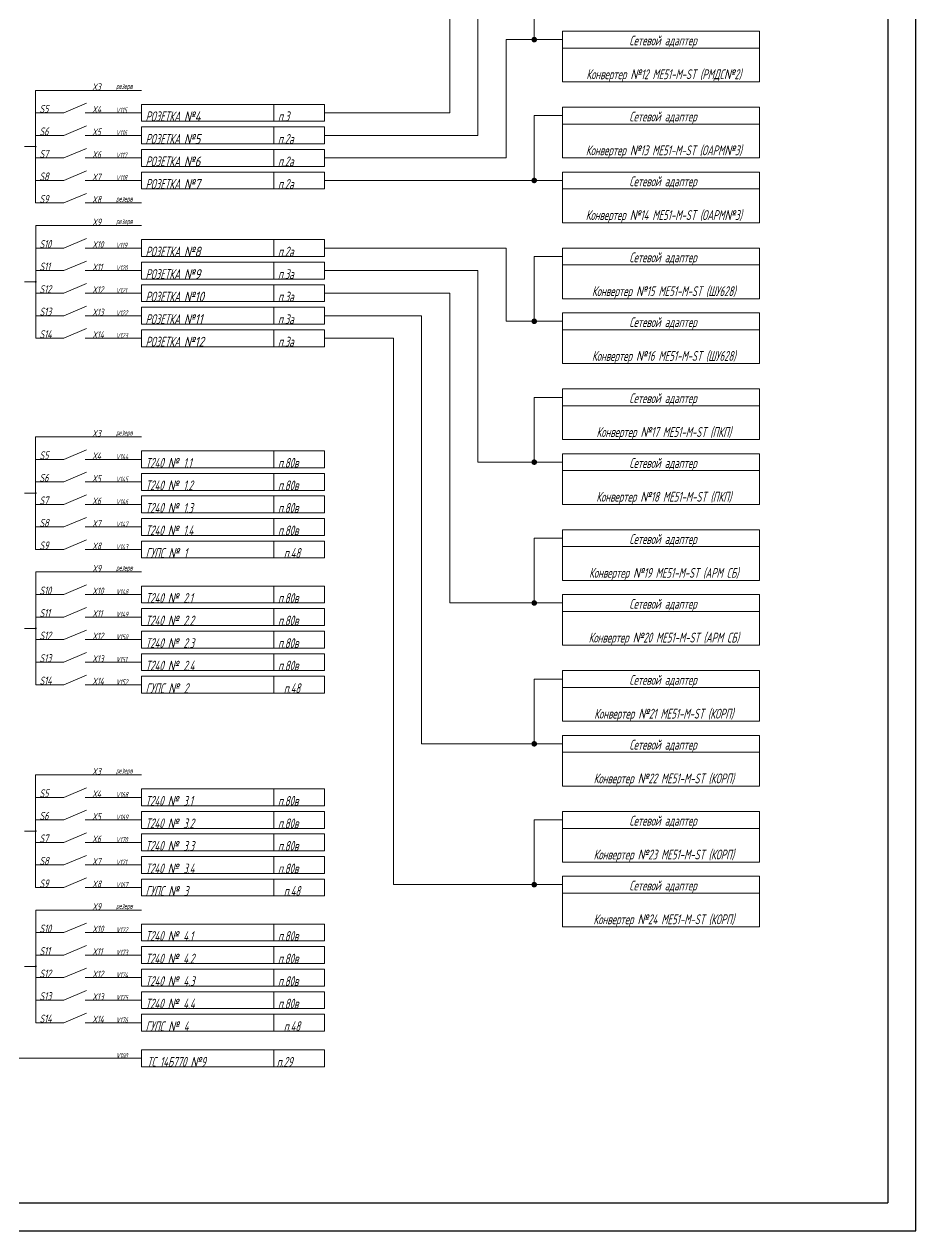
# Paper-space layout 'А2гор' of a CAD drawing. Extents: x 0 to 594, y 0 to 420.
# Drawn here: x 435.2 to 594, y 0 to 214.9 of the extents above; entities that cross this region are included whole.
import ezdxf

# ---------------------------------------------------------------- set-up
doc = ezdxf.new("R2010")
doc.units = 0
doc.header["$LTSCALE"] = 0.3
doc.layers.get('0').update_dxf_attribs({"linetype": 'CONTINUOUS', "lineweight": 15})
doc.layers.add('Format', color=7, linetype='CONTINUOUS', lineweight=30)
doc.styles.get("Standard").update_dxf_attribs({"font": 'isocpeur.ttf', "width": 0.8, "oblique": 15})

psp = doc.layouts.new('А2гор')

# ---------------------------------------------------------------- hatches: boundary and pattern name
h = psp.add_hatch(color=256)
edge = h.paths.add_edge_path()
edge.add_arc((526.04, 212.13), 0.502, 0, 360)
h = psp.add_hatch(color=256)
edge = h.paths.add_edge_path()
edge.add_arc((437.26, 193.07), 0.0803, 0, 360)
h = psp.add_hatch(color=256)
edge = h.paths.add_edge_path()
edge.add_arc((526.04, 187.05), 0.502, 0, 360)
h = psp.add_hatch(color=256)
edge = h.paths.add_edge_path()
edge.add_arc((437.27, 168.99), 0.0803, 0, 360)
h = psp.add_hatch(color=256)
edge = h.paths.add_edge_path()
edge.add_arc((526.04, 161.97), 0.502, 0, 360)
h = psp.add_hatch(color=256)
edge = h.paths.add_edge_path()
edge.add_arc((526.04, 136.89), 0.502, 0, 360)
h = psp.add_hatch(color=256)
edge = h.paths.add_edge_path()
edge.add_arc((437.26, 131.37), 0.0803, 0, 360)
h = psp.add_hatch(color=256)
edge = h.paths.add_edge_path()
edge.add_arc((526.04, 111.81), 0.502, 0, 360)
h = psp.add_hatch(color=256)
edge = h.paths.add_edge_path()
edge.add_arc((437.27, 107.29), 0.0803, 0, 360)
h = psp.add_hatch(color=256)
edge = h.paths.add_edge_path()
edge.add_arc((526.04, 86.73), 0.502, 0, 360)
h = psp.add_hatch(color=256)
edge = h.paths.add_edge_path()
edge.add_arc((437.26, 71.18), 0.0803, 0, 360)
h = psp.add_hatch(color=256)
edge = h.paths.add_edge_path()
edge.add_arc((526.04, 61.65), 0.502, 0, 360)
h = psp.add_hatch(color=256)
edge = h.paths.add_edge_path()
edge.add_arc((437.27, 47.1), 0.0803, 0, 360)

# ---------------------------------------------------------------- linework, layer by layer
for p, q in [((510.99, 262.29), (510.99, 199.09)), ((516.01, 237.21), (516.01, 195.07)), ((526.04, 223.67), (526.04, 212.13)), ((526.04, 212.13), (521.02, 212.13)), ((521.02, 212.13), (521.02, 191.06)), ((531.06, 212.13), (526.04, 212.13)), ((437.26, 199.09), (437.26, 203.1)), ((437.26, 203.1), (446.08, 203.1)), ((446.08, 203.1), (451.1, 203.1)), ((451.1, 203.1), (456.12, 203.1)), ((479.68, 200.59), (479.68, 197.58)), ((437.26, 195.07), (437.26, 199.09)), ((437.26, 199.09), (442.28, 199.09)), ((446.08, 199.09), (451.1, 199.09)), ((451.1, 199.09), (456.12, 199.09)), ((488.72, 199.09), (496.24, 199.09)), ((510.99, 199.09), (496.24, 199.09)), ((531.06, 198.59), (526.04, 198.59)), ((526.04, 198.59), (526.04, 187.05)), ((479.68, 196.58), (479.68, 193.57)), ((437.26, 191.06), (437.26, 195.07)), ((437.26, 195.07), (442.28, 195.07)), ((446.08, 195.07), (451.1, 195.07)), ((451.1, 195.07), (456.12, 195.07)), ((488.72, 195.07), (496.24, 195.07)), ((516.01, 195.07), (496.24, 195.07)), ((435.25, 193.07), (437.26, 193.07)), ((479.68, 192.57), (479.68, 189.56)), ((437.26, 187.05), (437.26, 191.06)), ((437.26, 191.06), (442.28, 191.06)), ((446.08, 191.06), (451.1, 191.06)), ((451.1, 191.06), (456.12, 191.06)), ((488.72, 191.06), (496.24, 191.06)), ((521.02, 191.06), (496.24, 191.06)), ((437.26, 187.05), (442.28, 187.05)), ((437.26, 183.04), (437.26, 187.05)), ((446.08, 187.05), (451.1, 187.05)), ((451.1, 187.05), (456.12, 187.05)), ((479.68, 188.55), (479.68, 185.54)), ((488.72, 187.05), (496.24, 187.05)), ((526.04, 187.05), (496.24, 187.05)), ((526.04, 187.05), (516.01, 187.05)), ((531.06, 187.05), (526.04, 187.05)), ((437.26, 183.04), (442.28, 183.04)), ((446.08, 183.04), (451.1, 183.04)), ((451.1, 183.04), (456.12, 183.04)), ((437.27, 175.01), (437.27, 179.02)), ((437.27, 179.02), (446.1, 179.02)), ((446.1, 179.02), (451.11, 179.02)), ((451.1, 179.02), (456.12, 179.02)), ((479.68, 176.51), (479.68, 173.5)), ((437.27, 171), (437.27, 175.01)), ((437.27, 175.01), (442.29, 175.01)), ((446.1, 175.01), (451.11, 175.01)), ((451.1, 175.01), (456.12, 175.01)), ((488.72, 175.01), (496.24, 175.01)), ((496.24, 175.01), (521.02, 175.01)), ((521.02, 175.01), (521.02, 161.97)), ((479.68, 172.5), (479.68, 169.49)), ((531.06, 173.51), (526.04, 173.51)), ((526.04, 173.51), (526.04, 161.97)), ((437.27, 166.98), (437.27, 171)), ((437.27, 171), (442.29, 171)), ((446.1, 171), (451.11, 171)), ((451.1, 171), (456.12, 171)), ((488.72, 171), (496.24, 171)), ((496.24, 171), (516.01, 171)), ((516.01, 171), (516.01, 136.89)), ((435.27, 168.99), (437.27, 168.99)), ((479.68, 168.49), (479.68, 165.48)), ((437.27, 162.97), (437.27, 166.98)), ((437.27, 166.98), (442.29, 166.98)), ((446.1, 166.98), (451.11, 166.98)), ((451.1, 166.98), (456.12, 166.98)), ((488.72, 166.98), (496.24, 166.98)), ((496.24, 166.98), (510.99, 166.98)), ((510.99, 166.98), (510.99, 111.81)), ((479.68, 164.48), (479.68, 161.47)), ((437.27, 162.97), (442.29, 162.97)), ((437.27, 158.96), (437.27, 162.97)), ((446.1, 162.97), (451.11, 162.97)), ((451.1, 162.97), (456.12, 162.97)), ((488.72, 162.97), (496.24, 162.97)), ((505.98, 162.97), (496.24, 162.97)), ((505.98, 86.73), (505.98, 162.97)), ((521.02, 161.97), (526.04, 161.97)), ((531.06, 161.97), (526.04, 161.97)), ((479.68, 160.46), (479.68, 157.45)), ((437.27, 158.96), (442.29, 158.96)), ((446.1, 158.96), (451.11, 158.96)), ((451.1, 158.96), (456.12, 158.96)), ((488.72, 158.96), (496.24, 158.96)), ((500.96, 158.96), (496.24, 158.96)), ((500.96, 61.65), (500.96, 158.96)), ((531.06, 148.43), (526.04, 148.43)), ((526.04, 148.43), (526.04, 136.89)), ((437.26, 137.39), (437.26, 141.4)), ((437.26, 141.4), (446.08, 141.4)), ((446.08, 141.4), (451.1, 141.4)), ((451.1, 141.4), (456.12, 141.4)), ((479.69, 138.89), (479.69, 135.88)), ((437.26, 133.38), (437.26, 137.39)), ((437.26, 137.39), (442.28, 137.39)), ((446.08, 137.39), (451.1, 137.39)), ((451.1, 137.39), (456.12, 137.39)), ((516.01, 136.89), (526.04, 136.89)), ((531.06, 136.89), (526.04, 136.89)), ((437.26, 129.36), (437.26, 133.38)), ((437.26, 133.38), (442.28, 133.38)), ((446.08, 133.38), (451.1, 133.38)), ((451.1, 133.38), (456.12, 133.38)), ((479.69, 134.88), (479.69, 131.87)), ((435.25, 131.37), (437.26, 131.37)), ((437.26, 125.35), (437.26, 129.36)), ((437.26, 129.36), (442.28, 129.36)), ((446.08, 129.36), (451.1, 129.36)), ((451.1, 129.36), (456.12, 129.36)), ((479.69, 130.87), (479.69, 127.86)), ((479.69, 126.86), (479.69, 123.85)), ((437.26, 125.35), (442.28, 125.35)), ((437.26, 121.34), (437.26, 125.35)), ((446.08, 125.35), (451.1, 125.35)), ((451.1, 125.35), (456.12, 125.35)), ((479.69, 122.84), (479.69, 119.83)), ((531.06, 123.35), (526.04, 123.35)), ((526.04, 123.35), (526.04, 111.81)), ((437.26, 121.34), (442.28, 121.34)), ((446.08, 121.34), (451.1, 121.34)), ((451.1, 121.34), (456.12, 121.34)), ((437.27, 113.31), (437.27, 117.33)), ((437.27, 117.33), (446.1, 117.33)), ((446.1, 117.33), (451.11, 117.33)), ((451.11, 117.33), (456.13, 117.33)), ((479.69, 114.82), (479.69, 111.81)), ((437.27, 109.3), (437.27, 113.31)), ((437.27, 113.31), (442.29, 113.31)), ((446.1, 113.31), (451.11, 113.31)), ((451.11, 113.31), (456.13, 113.31)), ((510.99, 111.81), (526.04, 111.81)), ((531.06, 111.81), (526.04, 111.81)), ((479.69, 110.8), (479.69, 107.8)), ((437.27, 105.29), (437.27, 109.3)), ((437.27, 109.3), (442.29, 109.3)), ((446.1, 109.3), (451.11, 109.3)), ((451.11, 109.3), (456.13, 109.3)), ((435.27, 107.29), (437.27, 107.29)), ((479.69, 106.79), (479.69, 103.78)), ((437.27, 101.27), (437.27, 105.29)), ((437.27, 105.29), (442.29, 105.29)), ((446.1, 105.29), (451.11, 105.29)), ((451.11, 105.29), (456.13, 105.29)), ((437.27, 101.27), (442.29, 101.27)), ((437.27, 97.26), (437.27, 101.27)), ((446.1, 101.27), (451.11, 101.27)), ((451.11, 101.27), (456.13, 101.27)), ((479.69, 102.78), (479.69, 99.77)), ((437.27, 97.26), (442.29, 97.26)), ((446.1, 97.26), (451.11, 97.26)), ((451.11, 97.26), (456.13, 97.26)), ((479.69, 98.77), (479.69, 95.76)), ((531.06, 98.27), (526.04, 98.27)), ((526.04, 98.27), (526.04, 86.73)), ((526.04, 86.73), (505.98, 86.73)), ((531.06, 86.73), (526.04, 86.73)), ((437.26, 77.2), (437.26, 81.21)), ((437.26, 81.21), (446.08, 81.21)), ((446.08, 81.21), (451.1, 81.21)), ((451.1, 81.21), (456.12, 81.21)), ((479.68, 78.7), (479.68, 75.69)), ((437.26, 73.18), (437.26, 77.2)), ((437.26, 77.2), (442.28, 77.2)), ((446.08, 77.2), (451.1, 77.2)), ((451.1, 77.2), (456.12, 77.2)), ((437.26, 69.17), (437.26, 73.18)), ((437.26, 73.18), (442.28, 73.18)), ((446.08, 73.18), (451.1, 73.18)), ((451.1, 73.18), (456.12, 73.18)), ((479.68, 74.69), (479.68, 71.68)), ((531.06, 73.19), (526.04, 73.19)), ((526.04, 73.19), (526.04, 61.65)), ((435.25, 71.18), (437.26, 71.18)), ((437.26, 65.16), (437.26, 69.17)), ((437.26, 69.17), (442.28, 69.17)), ((446.08, 69.17), (451.1, 69.17)), ((451.1, 69.17), (456.12, 69.17)), ((479.68, 70.68), (479.68, 67.67)), ((479.68, 66.66), (479.68, 63.65)), ((437.26, 65.16), (442.28, 65.16)), ((437.26, 61.15), (437.26, 65.16)), ((446.08, 65.16), (451.1, 65.16)), ((451.1, 65.16), (456.12, 65.16)), ((479.68, 62.65), (479.68, 59.64)), ((437.26, 61.15), (442.28, 61.15)), ((446.08, 61.15), (451.1, 61.15)), ((451.1, 61.15), (456.12, 61.15)), ((500.96, 61.65), (526.04, 61.65)), ((531.06, 61.65), (526.04, 61.65)), ((437.27, 53.12), (437.27, 57.13)), ((437.27, 57.13), (446.1, 57.13)), ((446.1, 57.13), (451.11, 57.13)), ((451.11, 57.13), (456.13, 57.13)), ((479.68, 54.63), (479.68, 51.62)), ((437.27, 49.11), (437.27, 53.12)), ((437.27, 53.12), (442.29, 53.12)), ((446.1, 53.12), (451.11, 53.12)), ((451.11, 53.12), (456.13, 53.12)), ((479.68, 50.61), (479.68, 47.6)), ((437.27, 45.1), (437.27, 49.11)), ((437.27, 49.11), (442.29, 49.11)), ((446.1, 49.11), (451.11, 49.11)), ((451.11, 49.11), (456.13, 49.11)), ((435.27, 47.1), (437.27, 47.1)), ((479.68, 46.6), (479.68, 43.59)), ((437.27, 41.08), (437.27, 45.1)), ((437.27, 45.1), (442.29, 45.1)), ((446.1, 45.1), (451.11, 45.1)), ((451.11, 45.1), (456.13, 45.1)), ((437.27, 41.08), (442.29, 41.08)), ((437.27, 37.07), (437.27, 41.08)), ((446.1, 41.08), (451.11, 41.08)), ((451.11, 41.08), (456.13, 41.08)), ((479.68, 42.59), (479.68, 39.58)), ((437.27, 37.07), (442.29, 37.07)), ((446.1, 37.07), (451.11, 37.07)), ((451.11, 37.07), (456.13, 37.07)), ((479.68, 38.57), (479.68, 35.56)), ((451.11, 30.73), (395.25, 30.73)), ((451.11, 30.73), (456.1, 30.73)), ((479.68, 32.23), (479.68, 29.22))]:
    psp.add_line(p, q)
at = {"lineweight": 15}
for p, q in [((442.28, 199.09), (446.29, 200.79)), ((442.28, 195.07), (446.29, 196.78)), ((442.28, 191.06), (446.29, 192.76)), ((442.28, 187.05), (446.29, 188.75)), ((442.28, 183.04), (446.29, 184.74)), ((442.29, 175.01), (446.3, 176.71)), ((442.29, 171), (446.3, 172.7)), ((442.29, 166.98), (446.3, 168.69)), ((442.29, 162.97), (446.3, 164.68)), ((442.29, 158.96), (446.3, 160.66)), ((442.28, 137.39), (446.29, 139.09)), ((442.28, 133.38), (446.29, 135.08)), ((442.28, 129.36), (446.29, 131.07)), ((442.28, 125.35), (446.29, 127.06)), ((442.28, 121.34), (446.29, 123.04)), ((442.29, 113.31), (446.3, 115.02)), ((442.29, 109.3), (446.3, 111)), ((442.29, 105.29), (446.3, 106.99)), ((442.29, 101.27), (446.3, 102.98)), ((442.29, 97.26), (446.3, 98.97)), ((442.28, 77.2), (446.29, 78.9)), ((442.28, 73.18), (446.29, 74.89)), ((442.28, 69.17), (446.29, 70.88)), ((442.28, 65.16), (446.29, 66.86)), ((442.28, 61.15), (446.29, 62.85)), ((442.29, 53.12), (446.3, 54.82)), ((442.29, 49.11), (446.3, 50.81)), ((442.29, 45.1), (446.3, 46.8)), ((442.29, 41.08), (446.3, 42.79)), ((442.29, 37.07), (446.3, 38.77))]:
    psp.add_line(p, q, dxfattribs=at)
for points in [[(531.06, 210.62), (566.17, 210.62), (566.17, 213.63), (531.06, 213.63)], [(531.06, 204.61), (566.17, 204.61), (566.17, 210.62), (531.06, 210.62)], [(456.1, 197.58), (488.71, 197.58), (488.71, 200.59), (456.1, 200.59)], [(531.06, 197.08), (566.17, 197.08), (566.17, 200.09), (531.06, 200.09)], [(456.1, 193.57), (488.71, 193.57), (488.71, 196.58), (456.1, 196.58)], [(531.06, 191.06), (566.17, 191.06), (566.17, 197.08), (531.06, 197.08)], [(456.1, 189.56), (488.71, 189.56), (488.71, 192.57), (456.1, 192.57)], [(456.1, 185.54), (488.71, 185.54), (488.71, 188.55), (456.1, 188.55)], [(531.06, 185.54), (566.17, 185.54), (566.17, 188.55), (531.06, 188.55)], [(531.06, 179.53), (566.17, 179.53), (566.17, 185.54), (531.06, 185.54)], [(456.1, 173.5), (488.71, 173.5), (488.71, 176.51), (456.1, 176.51)], [(531.06, 172), (566.17, 172), (566.17, 175.01), (531.06, 175.01)], [(456.1, 169.49), (488.71, 169.49), (488.71, 172.5), (456.1, 172.5)], [(531.06, 165.98), (566.17, 165.98), (566.17, 172), (531.06, 172)], [(456.1, 165.48), (488.71, 165.48), (488.71, 168.49), (456.1, 168.49)], [(456.1, 161.47), (488.71, 161.47), (488.71, 164.48), (456.1, 164.48)], [(531.06, 160.46), (566.17, 160.46), (566.17, 163.47), (531.06, 163.47)], [(456.1, 157.45), (488.71, 157.45), (488.71, 160.46), (456.1, 160.46)], [(531.06, 154.45), (566.17, 154.45), (566.17, 160.46), (531.06, 160.46)], [(531.06, 146.92), (566.17, 146.92), (566.17, 149.93), (531.06, 149.93)], [(531.06, 140.9), (566.17, 140.9), (566.17, 146.92), (531.06, 146.92)], [(456.12, 135.88), (488.72, 135.88), (488.72, 138.89), (456.12, 138.89)], [(531.06, 135.38), (566.17, 135.38), (566.17, 138.39), (531.06, 138.39)], [(531.06, 129.37), (566.17, 129.37), (566.17, 135.38), (531.06, 135.38)], [(456.12, 131.87), (488.72, 131.87), (488.72, 134.88), (456.12, 134.88)], [(456.12, 127.86), (488.72, 127.86), (488.72, 130.87), (456.12, 130.87)], [(456.12, 123.85), (488.72, 123.85), (488.72, 126.86), (456.12, 126.86)], [(531.06, 121.84), (566.17, 121.84), (566.17, 124.85), (531.06, 124.85)], [(456.12, 119.83), (488.72, 119.83), (488.72, 122.84), (456.12, 122.84)], [(531.06, 115.82), (566.17, 115.82), (566.17, 121.84), (531.06, 121.84)], [(456.12, 111.81), (488.72, 111.81), (488.72, 114.82), (456.12, 114.82)], [(531.06, 110.3), (566.17, 110.3), (566.17, 113.31), (531.06, 113.31)], [(456.12, 107.8), (488.72, 107.8), (488.72, 110.8), (456.12, 110.8)], [(531.06, 104.29), (566.17, 104.29), (566.17, 110.3), (531.06, 110.3)], [(456.12, 103.78), (488.72, 103.78), (488.72, 106.79), (456.12, 106.79)], [(456.12, 99.77), (488.72, 99.77), (488.72, 102.78), (456.12, 102.78)], [(531.06, 96.76), (566.17, 96.76), (566.17, 99.77), (531.06, 99.77)], [(456.12, 95.76), (488.72, 95.76), (488.72, 98.77), (456.12, 98.77)], [(531.06, 90.74), (566.17, 90.74), (566.17, 96.76), (531.06, 96.76)], [(531.06, 85.22), (566.17, 85.22), (566.17, 88.23), (531.06, 88.23)], [(531.06, 79.21), (566.17, 79.21), (566.17, 85.22), (531.06, 85.22)], [(456.1, 75.69), (488.71, 75.69), (488.71, 78.7), (456.1, 78.7)], [(456.1, 71.68), (488.71, 71.68), (488.71, 74.69), (456.1, 74.69)], [(531.06, 71.68), (566.17, 71.68), (566.17, 74.69), (531.06, 74.69)], [(531.06, 65.66), (566.17, 65.66), (566.17, 71.68), (531.06, 71.68)], [(456.1, 67.67), (488.71, 67.67), (488.71, 70.68), (456.1, 70.68)], [(456.1, 63.65), (488.71, 63.65), (488.71, 66.66), (456.1, 66.66)], [(456.1, 59.64), (488.71, 59.64), (488.71, 62.65), (456.1, 62.65)], [(531.06, 60.14), (566.17, 60.14), (566.17, 63.15), (531.06, 63.15)], [(531.06, 54.13), (566.17, 54.13), (566.17, 60.14), (531.06, 60.14)], [(456.1, 51.62), (488.71, 51.62), (488.71, 54.63), (456.1, 54.63)], [(456.1, 47.6), (488.71, 47.6), (488.71, 50.61), (456.1, 50.61)], [(456.1, 43.59), (488.71, 43.59), (488.71, 46.6), (456.1, 46.6)], [(456.1, 39.58), (488.71, 39.58), (488.71, 42.59), (456.1, 42.59)], [(456.1, 35.56), (488.71, 35.56), (488.71, 38.57), (456.1, 38.57)], [(456.1, 29.22), (488.71, 29.22), (488.71, 32.23), (456.1, 32.23)]]:
    psp.add_lwpolyline(points, close=True)
for centre in [(437.26, 193.07), (437.27, 168.99), (437.26, 131.37), (437.27, 107.29), (437.26, 71.18), (437.27, 47.1)]:
    psp.add_circle(centre, 0.0803)
at = {"layer": 'Format'}
for p, q in [((594, 0), (594, 420)), ((589, 415), (589, 5)), ((20, 5), (589, 5)), ((0, 0), (594, 0))]:
    psp.add_line(p, q, dxfattribs=at)

# ---------------------------------------------------------------- texts
for s, insert, char_height, width, attachment_point in [('{\\fGOST|b0|i0|c204|p34; Сетевой адаптер}', (548.61, 210.62), 1.7556, 35.112, 8), ('\\pl1.0032;{\\fGOST|b0|i0|c204|p34;Конвертер }№{\\fGOST|b0|i0|c204|p34;12 ME51-M-ST (РМДС}№{\\fGOST|b0|i0|c204|p34;2)}', (548.61, 204.61), 1.7556, 35.112, 8), ('{\\fGOST|b0|i0|c204|p34; \\fGOST|b0|i0|c0|p34; X\\fGOST|b0|i0|c204|p34;3}', (446.08, 203.1), 1.235, 16.3412, 7), ('{\\fGOST|b0|i0|c204|p34; резерв}', (451.1, 203.1), 0.95, 16.3412, 7), ('{\\fGOST|b0|i0|c204|p34; \\fGOST|b0|i0|c0|p34;S\\fGOST|b0|i0|c204|p34;5}', (437.26, 199.09), 1.425, 16.3412, 7), ('{\\fGOST|b0|i0|c204|p34; \\fGOST|b0|i0|c0|p34; X\\fGOST|b0|i0|c204|p34;4}', (446.08, 199.09), 1.235, 16.3412, 7), ('{\\fGOST|b0|i0|c204|p34; \\fGOST|b0|i0|c0|p34;V\\fGOST|b0|i0|c204|p34;115}', (451.1, 199.09), 0.95, 16.3412, 7), ('{\\fGOST|b0|i0|c204|p34; РОЗЕТКА }№4', (456.1, 197.58), 1.7556, 26.598, 7), ('{\\fGOST|b0|i0|c204|p34; п.3}', (479.68, 197.58), 1.7556, 32.604, 7), ('{\\fGOST|b0|i0|c204|p34; Сетевой адаптер}', (548.61, 197.08), 1.7556, 35.112, 8), ('{\\fGOST|b0|i0|c204|p34; \\fGOST|b0|i0|c0|p34;S\\fGOST|b0|i0|c204|p34;6}', (437.26, 195.07), 1.425, 16.3412, 7), ('{\\fGOST|b0|i0|c204|p34; \\fGOST|b0|i0|c0|p34; X\\fGOST|b0|i0|c204|p34;5}', (446.08, 195.07), 1.235, 16.3412, 7), ('{\\fGOST|b0|i0|c204|p34; \\fGOST|b0|i0|c0|p34;V\\fGOST|b0|i0|c204|p34;116}', (451.1, 195.07), 0.95, 16.3412, 7), ('{\\fGOST|b0|i0|c204|p34; РОЗЕТКА }№5', (456.1, 193.57), 1.7556, 26.598, 7), ('{\\fGOST|b0|i0|c204|p34; п.2а}', (479.68, 193.57), 1.7556, 32.604, 7), ('\\pl1.0032;{\\fGOST|b0|i0|c204|p34;Конвертер }№{\\fGOST|b0|i0|c204|p34;13 ME51-M-ST (ОАРМ}№{\\fGOST|b0|i0|c204|p34;3)}', (548.61, 191.06), 1.7556, 35.112, 8), ('{\\fGOST|b0|i0|c204|p34; \\fGOST|b0|i0|c0|p34;S\\fGOST|b0|i0|c204|p34;7}', (437.26, 191.06), 1.425, 16.3412, 7), ('{\\fGOST|b0|i0|c204|p34; \\fGOST|b0|i0|c0|p34; X\\fGOST|b0|i0|c204|p34;6}', (446.08, 191.06), 1.235, 16.3412, 7), ('{\\fGOST|b0|i0|c204|p34; \\fGOST|b0|i0|c0|p34;V\\fGOST|b0|i0|c204|p34;117}', (451.1, 191.06), 0.95, 16.3412, 7), ('{\\fGOST|b0|i0|c204|p34; РОЗЕТКА }№6', (456.1, 189.56), 1.7556, 26.598, 7), ('{\\fGOST|b0|i0|c204|p34; п.2а}', (479.68, 189.56), 1.7556, 32.604, 7), ('{\\fGOST|b0|i0|c204|p34; \\fGOST|b0|i0|c0|p34;S\\fGOST|b0|i0|c204|p34;8}', (437.26, 187.05), 1.425, 16.3412, 7), ('{\\fGOST|b0|i0|c204|p34; \\fGOST|b0|i0|c0|p34; X\\fGOST|b0|i0|c204|p34;7}', (446.08, 187.05), 1.235, 16.3412, 7), ('{\\fGOST|b0|i0|c204|p34; \\fGOST|b0|i0|c0|p34;V\\fGOST|b0|i0|c204|p34;118}', (451.1, 187.05), 0.95, 16.3412, 7), ('{\\fGOST|b0|i0|c204|p34; РОЗЕТКА }№7', (456.1, 185.54), 1.7556, 26.598, 7), ('{\\fGOST|b0|i0|c204|p34; п.2а}', (479.68, 185.54), 1.7556, 32.604, 7), ('{\\fGOST|b0|i0|c204|p34; Сетевой адаптер}', (548.61, 185.54), 1.7556, 35.112, 8), ('{\\fGOST|b0|i0|c204|p34; \\fGOST|b0|i0|c0|p34;S\\fGOST|b0|i0|c204|p34;9}', (437.26, 183.04), 1.425, 16.3412, 7), ('{\\fGOST|b0|i0|c204|p34; \\fGOST|b0|i0|c0|p34; X\\fGOST|b0|i0|c204|p34;8}', (446.08, 183.04), 1.235, 16.3412, 7), ('{\\fGOST|b0|i0|c204|p34; резерв}', (451.1, 183.04), 0.95, 16.3412, 7), ('\\pl1.0032;{\\fGOST|b0|i0|c204|p34;Конвертер }№{\\fGOST|b0|i0|c204|p34;14 ME51-M-ST (ОАРМ}№{\\fGOST|b0|i0|c204|p34;3)}', (548.61, 179.53), 1.7556, 35.112, 8), ('{\\fGOST|b0|i0|c204|p34; \\fGOST|b0|i0|c0|p34; X\\fGOST|b0|i0|c204|p34;9}', (446.1, 179.02), 1.235, 16.3412, 7), ('{\\fGOST|b0|i0|c204|p34; резерв}', (451.1, 179.02), 0.95, 16.3412, 7), ('{\\fGOST|b0|i0|c204|p34; \\fGOST|b0|i0|c0|p34;S\\fGOST|b0|i0|c204|p34;10}', (437.27, 175.01), 1.425, 16.3412, 7), ('{\\fGOST|b0|i0|c204|p34; \\fGOST|b0|i0|c0|p34; X\\fGOST|b0|i0|c204|p34;10}', (446.1, 175.01), 1.235, 16.3412, 7), ('{\\fGOST|b0|i0|c204|p34; \\fGOST|b0|i0|c0|p34;V\\fGOST|b0|i0|c204|p34;119}', (451.1, 175.01), 0.95, 16.3412, 7), ('{\\fGOST|b0|i0|c204|p34; РОЗЕТКА }№8', (456.1, 173.5), 1.7556, 26.598, 7), ('{\\fGOST|b0|i0|c204|p34; п.2а}', (479.68, 173.5), 1.7556, 32.604, 7), ('{\\fGOST|b0|i0|c204|p34; Сетевой адаптер}', (548.61, 172), 1.7556, 35.112, 8), ('{\\fGOST|b0|i0|c204|p34; \\fGOST|b0|i0|c0|p34;S\\fGOST|b0|i0|c204|p34;11}', (437.27, 171), 1.425, 16.3412, 7), ('{\\fGOST|b0|i0|c204|p34; \\fGOST|b0|i0|c0|p34; X\\fGOST|b0|i0|c204|p34;11}', (446.1, 171), 1.235, 16.3412, 7), ('{\\fGOST|b0|i0|c204|p34; \\fGOST|b0|i0|c0|p34;V\\fGOST|b0|i0|c204|p34;120}', (451.1, 171), 0.95, 16.3412, 7), ('{\\fGOST|b0|i0|c204|p34; РОЗЕТКА }№9', (456.1, 169.49), 1.7556, 26.598, 7), ('{\\fGOST|b0|i0|c204|p34; п.3а}', (479.68, 169.49), 1.7556, 32.604, 7), ('{\\fGOST|b0|i0|c204|p34; \\fGOST|b0|i0|c0|p34;S\\fGOST|b0|i0|c204|p34;12}', (437.27, 166.98), 1.425, 16.3412, 7), ('{\\fGOST|b0|i0|c204|p34; \\fGOST|b0|i0|c0|p34; X\\fGOST|b0|i0|c204|p34;12}', (446.1, 166.98), 1.235, 16.3412, 7), ('{\\fGOST|b0|i0|c204|p34; \\fGOST|b0|i0|c0|p34;V\\fGOST|b0|i0|c204|p34;121}', (451.1, 166.98), 0.95, 16.3412, 7), ('\\pl1.0032;{\\fGOST|b0|i0|c204|p34;Конвертер }№{\\fGOST|b0|i0|c204|p34;15 ME51-M-ST (ШУ628)}', (548.61, 165.98), 1.7556, 35.112, 8), ('{\\fGOST|b0|i0|c204|p34; РОЗЕТКА }№10', (456.1, 165.48), 1.7556, 26.598, 7), ('{\\fGOST|b0|i0|c204|p34; п.3а}', (479.68, 165.48), 1.7556, 32.604, 7), ('{\\fGOST|b0|i0|c204|p34; \\fGOST|b0|i0|c0|p34;S\\fGOST|b0|i0|c204|p34;13}', (437.27, 162.97), 1.425, 16.3412, 7), ('{\\fGOST|b0|i0|c204|p34; \\fGOST|b0|i0|c0|p34; X\\fGOST|b0|i0|c204|p34;13}', (446.1, 162.97), 1.235, 16.3412, 7), ('{\\fGOST|b0|i0|c204|p34; \\fGOST|b0|i0|c0|p34;V\\fGOST|b0|i0|c204|p34;122}', (451.1, 162.97), 0.95, 16.3412, 7), ('{\\fGOST|b0|i0|c204|p34; РОЗЕТКА }№11', (456.1, 161.47), 1.7556, 26.598, 7), ('{\\fGOST|b0|i0|c204|p34; п.3а}', (479.68, 161.47), 1.7556, 32.604, 7), ('{\\fGOST|b0|i0|c204|p34; Сетевой адаптер}', (548.61, 160.46), 1.7556, 35.112, 8), ('{\\fGOST|b0|i0|c204|p34; \\fGOST|b0|i0|c0|p34;S\\fGOST|b0|i0|c204|p34;14}', (437.27, 158.96), 1.425, 16.3412, 7), ('{\\fGOST|b0|i0|c204|p34; \\fGOST|b0|i0|c0|p34; X\\fGOST|b0|i0|c204|p34;14}', (446.1, 158.96), 1.235, 16.3412, 7), ('{\\fGOST|b0|i0|c204|p34; \\fGOST|b0|i0|c0|p34;V\\fGOST|b0|i0|c204|p34;123}', (451.1, 158.96), 0.95, 16.3412, 7), ('{\\fGOST|b0|i0|c204|p34; РОЗЕТКА }№12', (456.1, 157.45), 1.7556, 26.598, 7), ('{\\fGOST|b0|i0|c204|p34; п.3а}', (479.68, 157.45), 1.7556, 32.604, 7), ('\\pl1.0032;{\\fGOST|b0|i0|c204|p34;Конвертер }№{\\fGOST|b0|i0|c204|p34;16 ME51-M-ST (ШУ628)}', (548.61, 154.45), 1.7556, 35.112, 8), ('{\\fGOST|b0|i0|c204|p34; Сетевой адаптер}', (548.61, 146.92), 1.7556, 35.112, 8), ('{\\fGOST|b0|i0|c204|p34; \\fGOST|b0|i0|c0|p34; X\\fGOST|b0|i0|c204|p34;3}', (446.08, 141.4), 1.235, 16.3412, 7), ('{\\fGOST|b0|i0|c204|p34; резерв}', (451.1, 141.4), 0.95, 16.3412, 7), ('\\pl1.0032;{\\fGOST|b0|i0|c204|p34;Конвертер }№{\\fGOST|b0|i0|c204|p34;17 ME51-M-ST (ПКП)}', (548.61, 140.9), 1.7556, 35.112, 8), ('{\\fGOST|b0|i0|c204|p34; \\fGOST|b0|i0|c0|p34;S\\fGOST|b0|i0|c204|p34;5}', (437.26, 137.39), 1.425, 16.3412, 7), ('{\\fGOST|b0|i0|c204|p34; \\fGOST|b0|i0|c0|p34; X\\fGOST|b0|i0|c204|p34;4}', (446.08, 137.39), 1.235, 16.3412, 7), ('{\\fGOST|b0|i0|c204|p34; \\fGOST|b0|i0|c0|p34;V1\\fGOST|b0|i0|c204|p34;44}', (451.1, 137.39), 0.95, 16.3412, 7), ('{\\fGOST|b0|i0|c204|p34; Т240 }№ {\\fGOST|b0|i0|c204|p34;1.1}', (456.12, 135.88), 1.7556, 16.3412, 7), ('{\\fGOST|b0|i0|c204|p34; п.80в}', (479.69, 135.88), 1.7556, 32.604, 7), ('{\\fGOST|b0|i0|c204|p34; Сетевой адаптер}', (548.61, 135.38), 1.7556, 35.112, 8), ('{\\fGOST|b0|i0|c204|p34; \\fGOST|b0|i0|c0|p34;S\\fGOST|b0|i0|c204|p34;6}', (437.26, 133.38), 1.425, 16.3412, 7), ('{\\fGOST|b0|i0|c204|p34; \\fGOST|b0|i0|c0|p34; X\\fGOST|b0|i0|c204|p34;5}', (446.08, 133.38), 1.235, 16.3412, 7), ('{\\fGOST|b0|i0|c204|p34; \\fGOST|b0|i0|c0|p34;V1\\fGOST|b0|i0|c204|p34;45}', (451.1, 133.38), 0.95, 16.3412, 7), ('{\\fGOST|b0|i0|c204|p34; Т240 }№ {\\fGOST|b0|i0|c204|p34;1.2}', (456.12, 131.87), 1.7556, 16.3412, 7), ('{\\fGOST|b0|i0|c204|p34; п.80в}', (479.69, 131.87), 1.7556, 32.604, 7), ('\\pl1.0032;{\\fGOST|b0|i0|c204|p34;Конвертер }№{\\fGOST|b0|i0|c204|p34;18 ME51-M-ST (ПКП)}', (548.61, 129.37), 1.7556, 35.112, 8), ('{\\fGOST|b0|i0|c204|p34; \\fGOST|b0|i0|c0|p34;S\\fGOST|b0|i0|c204|p34;7}', (437.26, 129.36), 1.425, 16.3412, 7), ('{\\fGOST|b0|i0|c204|p34; \\fGOST|b0|i0|c0|p34; X\\fGOST|b0|i0|c204|p34;6}', (446.08, 129.36), 1.235, 16.3412, 7), ('{\\fGOST|b0|i0|c204|p34; \\fGOST|b0|i0|c0|p34;V1\\fGOST|b0|i0|c204|p34;46}', (451.1, 129.36), 0.95, 16.3412, 7), ('{\\fGOST|b0|i0|c204|p34; Т240 }№ {\\fGOST|b0|i0|c204|p34;1.3}', (456.12, 127.86), 1.7556, 16.3412, 7), ('{\\fGOST|b0|i0|c204|p34; п.80в}', (479.69, 127.86), 1.7556, 32.604, 7), ('{\\fGOST|b0|i0|c204|p34; \\fGOST|b0|i0|c0|p34;S\\fGOST|b0|i0|c204|p34;8}', (437.26, 125.35), 1.425, 16.3412, 7), ('{\\fGOST|b0|i0|c204|p34; \\fGOST|b0|i0|c0|p34; X\\fGOST|b0|i0|c204|p34;7}', (446.08, 125.35), 1.235, 16.3412, 7), ('{\\fGOST|b0|i0|c204|p34; \\fGOST|b0|i0|c0|p34;V1\\fGOST|b0|i0|c204|p34;47}', (451.1, 125.35), 0.95, 16.3412, 7), ('{\\fGOST|b0|i0|c204|p34; Т240 }№ {\\fGOST|b0|i0|c204|p34;1.4}', (456.12, 123.85), 1.7556, 16.3412, 7), ('{\\fGOST|b0|i0|c204|p34; п.80в}', (479.69, 123.85), 1.7556, 32.604, 7), ('{\\fGOST|b0|i0|c204|p34; \\fGOST|b0|i0|c0|p34;S\\fGOST|b0|i0|c204|p34;9}', (437.26, 121.34), 1.425, 16.3412, 7), ('{\\fGOST|b0|i0|c204|p34; \\fGOST|b0|i0|c0|p34; X\\fGOST|b0|i0|c204|p34;8}', (446.08, 121.34), 1.235, 16.3412, 7), ('{\\fGOST|b0|i0|c204|p34; Сетевой адаптер}', (548.61, 121.84), 1.7556, 35.112, 8), ('{\\fGOST|b0|i0|c204|p34; \\fGOST|b0|i0|c0|p34;V1\\fGOST|b0|i0|c204|p34;43}', (451.1, 121.34), 0.95, 16.3412, 7), ('{\\fGOST|b0|i0|c204|p34; ГУПС }№ {\\fGOST|b0|i0|c204|p34;1}', (456.12, 119.83), 1.7556, 16.3412, 7), ('\\pl1.7556,t1.7556;{\\fGOST|b0|i0|c204|p34;п.48}', (479.69, 119.83), 1.7556, 16.3412, 7), ('{\\fGOST|b0|i0|c204|p34; \\fGOST|b0|i0|c0|p34; X\\fGOST|b0|i0|c204|p34;9}', (446.1, 117.33), 1.235, 16.3412, 7), ('{\\fGOST|b0|i0|c204|p34; резерв}', (451.11, 117.33), 0.95, 16.3412, 7), ('\\pl1.0032;{\\fGOST|b0|i0|c204|p34;Конвертер }№{\\fGOST|b0|i0|c204|p34;19 ME51-M-ST (АРМ СБ)}', (548.61, 115.82), 1.7556, 35.112, 8), ('{\\fGOST|b0|i0|c204|p34; \\fGOST|b0|i0|c0|p34;S\\fGOST|b0|i0|c204|p34;10}', (437.27, 113.31), 1.425, 16.3412, 7), ('{\\fGOST|b0|i0|c204|p34; \\fGOST|b0|i0|c0|p34; X\\fGOST|b0|i0|c204|p34;10}', (446.1, 113.31), 1.235, 16.3412, 7), ('{\\fGOST|b0|i0|c204|p34; \\fGOST|b0|i0|c0|p34;V1\\fGOST|b0|i0|c204|p34;48}', (451.11, 113.31), 0.95, 16.3412, 7), ('{\\fGOST|b0|i0|c204|p34; Т240 }№ {\\fGOST|b0|i0|c204|p34;2.1}', (456.12, 111.81), 1.7556, 16.3412, 7), ('{\\fGOST|b0|i0|c204|p34; п.80в}', (479.69, 111.81), 1.7556, 32.604, 7), ('{\\fGOST|b0|i0|c204|p34; Сетевой адаптер}', (548.61, 110.3), 1.7556, 35.112, 8), ('{\\fGOST|b0|i0|c204|p34; \\fGOST|b0|i0|c0|p34;S\\fGOST|b0|i0|c204|p34;11}', (437.27, 109.3), 1.425, 16.3412, 7), ('{\\fGOST|b0|i0|c204|p34; \\fGOST|b0|i0|c0|p34; X\\fGOST|b0|i0|c204|p34;11}', (446.1, 109.3), 1.235, 16.3412, 7), ('{\\fGOST|b0|i0|c204|p34; \\fGOST|b0|i0|c0|p34;V1\\fGOST|b0|i0|c204|p34;49}', (451.11, 109.3), 0.95, 16.3412, 7), ('{\\fGOST|b0|i0|c204|p34; Т240 }№ {\\fGOST|b0|i0|c204|p34;2.2}', (456.12, 107.8), 1.7556, 23.5752, 7), ('{\\fGOST|b0|i0|c204|p34; п.80в}', (479.69, 107.8), 1.7556, 32.604, 7), ('{\\fGOST|b0|i0|c204|p34; \\fGOST|b0|i0|c0|p34;S\\fGOST|b0|i0|c204|p34;12}', (437.27, 105.29), 1.425, 16.3412, 7), ('{\\fGOST|b0|i0|c204|p34; \\fGOST|b0|i0|c0|p34; X\\fGOST|b0|i0|c204|p34;12}', (446.1, 105.29), 1.235, 16.3412, 7), ('{\\fGOST|b0|i0|c204|p34; \\fGOST|b0|i0|c0|p34;V1\\fGOST|b0|i0|c204|p34;50}', (451.11, 105.29), 0.95, 16.3412, 7), ('{\\fGOST|b0|i0|c204|p34; Т240 }№ {\\fGOST|b0|i0|c204|p34;2.3}', (456.12, 103.78), 1.7556, 23.5752, 7), ('{\\fGOST|b0|i0|c204|p34; п.80в}', (479.69, 103.78), 1.7556, 32.604, 7), ('\\pl1.0032;{\\fGOST|b0|i0|c204|p34;Конвертер }№{\\fGOST|b0|i0|c204|p34;20 ME51-M-ST (АРМ СБ)}', (548.61, 104.29), 1.7556, 35.112, 8), ('{\\fGOST|b0|i0|c204|p34; \\fGOST|b0|i0|c0|p34;S\\fGOST|b0|i0|c204|p34;13}', (437.27, 101.27), 1.425, 16.3412, 7), ('{\\fGOST|b0|i0|c204|p34; \\fGOST|b0|i0|c0|p34; X\\fGOST|b0|i0|c204|p34;13}', (446.1, 101.27), 1.235, 16.3412, 7), ('{\\fGOST|b0|i0|c204|p34; \\fGOST|b0|i0|c0|p34;V1\\fGOST|b0|i0|c204|p34;51}', (451.11, 101.27), 0.95, 16.3412, 7), ('{\\fGOST|b0|i0|c204|p34; Т240 }№ {\\fGOST|b0|i0|c204|p34;2.4}', (456.12, 99.77), 1.7556, 24.1668, 7), ('{\\fGOST|b0|i0|c204|p34; п.80в}', (479.69, 99.77), 1.7556, 32.604, 7), ('{\\fGOST|b0|i0|c204|p34; Сетевой адаптер}', (548.61, 96.76), 1.7556, 35.112, 8), ('{\\fGOST|b0|i0|c204|p34; \\fGOST|b0|i0|c0|p34;S\\fGOST|b0|i0|c204|p34;14}', (437.27, 97.26), 1.425, 16.3412, 7), ('{\\fGOST|b0|i0|c204|p34; \\fGOST|b0|i0|c0|p34; X\\fGOST|b0|i0|c204|p34;14}', (446.1, 97.26), 1.235, 16.3412, 7), ('{\\fGOST|b0|i0|c204|p34; \\fGOST|b0|i0|c0|p34;V1\\fGOST|b0|i0|c204|p34;52}', (451.11, 97.26), 0.95, 16.3412, 7), ('{\\fGOST|b0|i0|c204|p34; ГУПС }№ {\\fGOST|b0|i0|c204|p34;2}', (456.12, 95.76), 1.7556, 16.3412, 7), ('\\pl1.7556,t1.7556;{\\fGOST|b0|i0|c204|p34;п.48}', (479.69, 95.76), 1.7556, 16.3412, 7), ('\\pl1.0032;{\\fGOST|b0|i0|c204|p34;Конвертер }№{\\fGOST|b0|i0|c204|p34;21 ME51-M-ST (КОРП)}', (548.61, 90.74), 1.7556, 35.112, 8), ('{\\fGOST|b0|i0|c204|p34; Сетевой адаптер}', (548.61, 85.22), 1.7556, 35.112, 8), ('{\\fGOST|b0|i0|c204|p34; \\fGOST|b0|i0|c0|p34; X\\fGOST|b0|i0|c204|p34;3}', (446.08, 81.21), 1.235, 16.3412, 7), ('{\\fGOST|b0|i0|c204|p34; резерв}', (451.1, 81.21), 0.95, 16.3412, 7), ('\\pl1.0032;{\\fGOST|b0|i0|c204|p34;Конвертер }№{\\fGOST|b0|i0|c204|p34;22 ME51-M-ST (КОРП)}', (548.61, 79.21), 1.7556, 35.112, 8), ('{\\fGOST|b0|i0|c204|p34; \\fGOST|b0|i0|c0|p34;S\\fGOST|b0|i0|c204|p34;5}', (437.26, 77.2), 1.425, 16.3412, 7), ('{\\fGOST|b0|i0|c204|p34; \\fGOST|b0|i0|c0|p34; X\\fGOST|b0|i0|c204|p34;4}', (446.08, 77.2), 1.235, 16.3412, 7), ('{\\fGOST|b0|i0|c204|p34; \\fGOST|b0|i0|c0|p34;V1\\fGOST|b0|i0|c204|p34;68}', (451.1, 77.2), 0.95, 16.3412, 7), ('{\\fGOST|b0|i0|c204|p34; Т240 }№ {\\fGOST|b0|i0|c204|p34;3.1}', (456.1, 75.69), 1.7556, 16.3412, 7), ('{\\fGOST|b0|i0|c204|p34; п.80в}', (479.68, 75.69), 1.7556, 32.604, 7), ('{\\fGOST|b0|i0|c204|p34; \\fGOST|b0|i0|c0|p34;S\\fGOST|b0|i0|c204|p34;6}', (437.26, 73.18), 1.425, 16.3412, 7), ('{\\fGOST|b0|i0|c204|p34; \\fGOST|b0|i0|c0|p34; X\\fGOST|b0|i0|c204|p34;5}', (446.08, 73.18), 1.235, 16.3412, 7), ('{\\fGOST|b0|i0|c204|p34; \\fGOST|b0|i0|c0|p34;V1\\fGOST|b0|i0|c204|p34;69}', (451.1, 73.18), 0.95, 16.3412, 7), ('{\\fGOST|b0|i0|c204|p34; Т240 }№ {\\fGOST|b0|i0|c204|p34;3.2}', (456.1, 71.68), 1.7556, 23.5752, 7), ('{\\fGOST|b0|i0|c204|p34; п.80в}', (479.68, 71.68), 1.7556, 32.604, 7), ('{\\fGOST|b0|i0|c204|p34; Сетевой адаптер}', (548.61, 71.68), 1.7556, 35.112, 8), ('{\\fGOST|b0|i0|c204|p34; \\fGOST|b0|i0|c0|p34;S\\fGOST|b0|i0|c204|p34;7}', (437.26, 69.17), 1.425, 16.3412, 7), ('{\\fGOST|b0|i0|c204|p34; \\fGOST|b0|i0|c0|p34; X\\fGOST|b0|i0|c204|p34;6}', (446.08, 69.17), 1.235, 16.3412, 7), ('{\\fGOST|b0|i0|c204|p34; \\fGOST|b0|i0|c0|p34;V1\\fGOST|b0|i0|c204|p34;70}', (451.1, 69.17), 0.95, 16.3412, 7), ('{\\fGOST|b0|i0|c204|p34; Т240 }№ {\\fGOST|b0|i0|c204|p34;3.3}', (456.1, 67.67), 1.7556, 23.5752, 7), ('{\\fGOST|b0|i0|c204|p34; п.80в}', (479.68, 67.67), 1.7556, 32.604, 7), ('\\pl1.0032;{\\fGOST|b0|i0|c204|p34;Конвертер }№{\\fGOST|b0|i0|c204|p34;23 ME51-M-ST (КОРП)}', (548.61, 65.66), 1.7556, 35.112, 8), ('{\\fGOST|b0|i0|c204|p34; \\fGOST|b0|i0|c0|p34;S\\fGOST|b0|i0|c204|p34;8}', (437.26, 65.16), 1.425, 16.3412, 7), ('{\\fGOST|b0|i0|c204|p34; \\fGOST|b0|i0|c0|p34; X\\fGOST|b0|i0|c204|p34;7}', (446.08, 65.16), 1.235, 16.3412, 7), ('{\\fGOST|b0|i0|c204|p34; \\fGOST|b0|i0|c0|p34;V1\\fGOST|b0|i0|c204|p34;71}', (451.1, 65.16), 0.95, 16.3412, 7), ('{\\fGOST|b0|i0|c204|p34; Т240 }№ {\\fGOST|b0|i0|c204|p34;3.4}', (456.1, 63.65), 1.7556, 23.5752, 7), ('{\\fGOST|b0|i0|c204|p34; п.80в}', (479.68, 63.65), 1.7556, 32.604, 7), ('{\\fGOST|b0|i0|c204|p34; \\fGOST|b0|i0|c0|p34;S\\fGOST|b0|i0|c204|p34;9}', (437.26, 61.15), 1.425, 16.3412, 7), ('{\\fGOST|b0|i0|c204|p34; \\fGOST|b0|i0|c0|p34; X\\fGOST|b0|i0|c204|p34;8}', (446.08, 61.15), 1.235, 16.3412, 7), ('{\\fGOST|b0|i0|c204|p34; Сетевой адаптер}', (548.61, 60.14), 1.7556, 35.112, 8), ('{\\fGOST|b0|i0|c204|p34; \\fGOST|b0|i0|c0|p34;V1\\fGOST|b0|i0|c204|p34;67}', (451.1, 61.15), 0.95, 16.3412, 7), ('{\\fGOST|b0|i0|c204|p34; ГУПС }№ {\\fGOST|b0|i0|c204|p34;3}', (456.1, 59.64), 1.7556, 16.3412, 7), ('\\pl1.7556,t1.7556;{\\fGOST|b0|i0|c204|p34;п.48}', (479.68, 59.64), 1.7556, 16.3412, 7), ('{\\fGOST|b0|i0|c204|p34; \\fGOST|b0|i0|c0|p34; X\\fGOST|b0|i0|c204|p34;9}', (446.1, 57.13), 1.235, 16.3412, 7), ('{\\fGOST|b0|i0|c204|p34; резерв}', (451.11, 57.13), 0.95, 16.3412, 7), ('\\pl1.0032;{\\fGOST|b0|i0|c204|p34;Конвертер }№{\\fGOST|b0|i0|c204|p34;24 ME51-M-ST (КОРП)}', (548.61, 54.13), 1.7556, 35.112, 8), ('{\\fGOST|b0|i0|c204|p34; \\fGOST|b0|i0|c0|p34;S\\fGOST|b0|i0|c204|p34;10}', (437.27, 53.12), 1.425, 16.3412, 7), ('{\\fGOST|b0|i0|c204|p34; \\fGOST|b0|i0|c0|p34; X\\fGOST|b0|i0|c204|p34;10}', (446.1, 53.12), 1.235, 16.3412, 7), ('{\\fGOST|b0|i0|c204|p34; \\fGOST|b0|i0|c0|p34;V1\\fGOST|b0|i0|c204|p34;72}', (451.11, 53.12), 0.95, 16.3412, 7), ('{\\fGOST|b0|i0|c204|p34; Т240 }№ {\\fGOST|b0|i0|c204|p34;4.1}', (456.1, 51.62), 1.7556, 16.3412, 7), ('{\\fGOST|b0|i0|c204|p34; п.80в}', (479.68, 51.62), 1.7556, 32.604, 7), ('{\\fGOST|b0|i0|c204|p34; \\fGOST|b0|i0|c0|p34;S\\fGOST|b0|i0|c204|p34;11}', (437.27, 49.11), 1.425, 16.3412, 7), ('{\\fGOST|b0|i0|c204|p34; \\fGOST|b0|i0|c0|p34; X\\fGOST|b0|i0|c204|p34;11}', (446.1, 49.11), 1.235, 16.3412, 7), ('{\\fGOST|b0|i0|c204|p34; \\fGOST|b0|i0|c0|p34;V1\\fGOST|b0|i0|c204|p34;73}', (451.11, 49.11), 0.95, 16.3412, 7), ('{\\fGOST|b0|i0|c204|p34; Т240 }№ {\\fGOST|b0|i0|c204|p34;4.2}', (456.1, 47.6), 1.7556, 23.5752, 7), ('{\\fGOST|b0|i0|c204|p34; п.80в}', (479.68, 47.6), 1.7556, 32.604, 7), ('{\\fGOST|b0|i0|c204|p34; \\fGOST|b0|i0|c0|p34;S\\fGOST|b0|i0|c204|p34;12}', (437.27, 45.1), 1.425, 16.3412, 7), ('{\\fGOST|b0|i0|c204|p34; \\fGOST|b0|i0|c0|p34; X\\fGOST|b0|i0|c204|p34;12}', (446.1, 45.1), 1.235, 16.3412, 7), ('{\\fGOST|b0|i0|c204|p34; \\fGOST|b0|i0|c0|p34;V1\\fGOST|b0|i0|c204|p34;74}', (451.11, 45.1), 0.95, 16.3412, 7), ('{\\fGOST|b0|i0|c204|p34; Т240 }№ {\\fGOST|b0|i0|c204|p34;4.3}', (456.12, 43.59), 1.7556, 23.5632, 7), ('{\\fGOST|b0|i0|c204|p34; п.80в}', (479.68, 43.59), 1.7556, 32.604, 7), ('{\\fGOST|b0|i0|c204|p34; \\fGOST|b0|i0|c0|p34;S\\fGOST|b0|i0|c204|p34;13}', (437.27, 41.08), 1.425, 16.3412, 7), ('{\\fGOST|b0|i0|c204|p34; \\fGOST|b0|i0|c0|p34; X\\fGOST|b0|i0|c204|p34;13}', (446.1, 41.08), 1.235, 16.3412, 7), ('{\\fGOST|b0|i0|c204|p34; \\fGOST|b0|i0|c0|p34;V1\\fGOST|b0|i0|c204|p34;75}', (451.11, 41.08), 0.95, 16.3412, 7), ('{\\fGOST|b0|i0|c204|p34; Т240 }№ {\\fGOST|b0|i0|c204|p34;4.4}', (456.1, 39.58), 1.7556, 23.5752, 7), ('{\\fGOST|b0|i0|c204|p34; п.80в}', (479.68, 39.58), 1.7556, 32.604, 7), ('{\\fGOST|b0|i0|c204|p34; \\fGOST|b0|i0|c0|p34;S\\fGOST|b0|i0|c204|p34;14}', (437.27, 37.07), 1.425, 16.3412, 7), ('{\\fGOST|b0|i0|c204|p34; \\fGOST|b0|i0|c0|p34; X\\fGOST|b0|i0|c204|p34;14}', (446.1, 37.07), 1.235, 16.3412, 7), ('{\\fGOST|b0|i0|c204|p34; \\fGOST|b0|i0|c0|p34;V1\\fGOST|b0|i0|c204|p34;76}', (451.11, 37.07), 0.95, 16.3412, 7), ('{\\fGOST|b0|i0|c204|p34; ГУПС }№ {\\fGOST|b0|i0|c204|p34;4}', (456.1, 35.56), 1.7556, 16.3412, 7), ('\\pl1.7556,t1.7556;{\\fGOST|b0|i0|c204|p34;п.48}', (479.68, 35.56), 1.7556, 16.3412, 7), ('{\\fGOST|b0|i0|c204|p34; \\fGOST|b0|i0|c0|p34;V1\\fGOST|b0|i0|c204|p34;00}', (451.11, 30.73), 0.95, 16.3412, 7), ('\\pi1.0032;{\\fGOST|b0|i0|c204|p34;ТС \\fGOST|b0|i0|c0|p34;14\\fGOST|b0|i0|c204|p34;Б\\fGOST|b0|i0|c0|p34;770 }№{\\fGOST|b0|i0|c204|p34;9}', (456.1, 29.22), 1.7556, 32.604, 7), ('\\pi0.50159;{\\fGOST|b0|i0|c204|p34;п.29}', (479.68, 29.22), 1.7556, 32.604, 7)]:
    psp.add_mtext(s, dxfattribs=dict(insert=insert, char_height=char_height, width=width, attachment_point=attachment_point))

doc.saveas('drawing.dxf')
